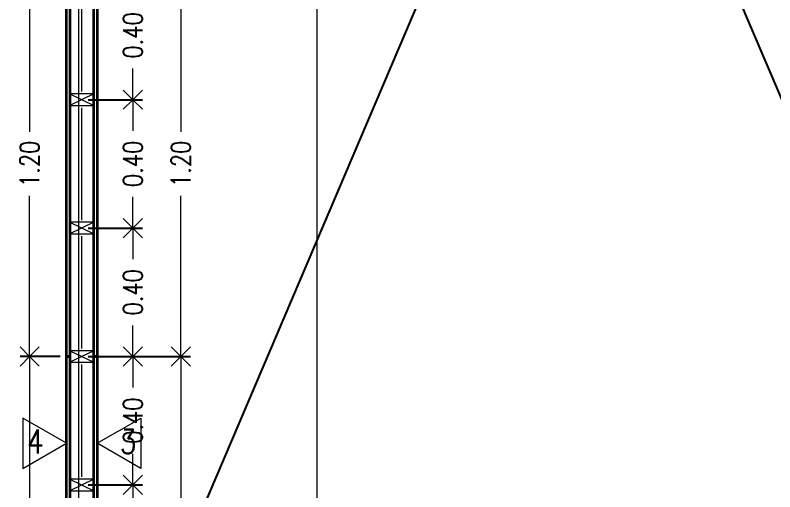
# Model space of a CAD drawing. Header units: inches. Extents: x 10.8 to 60.4, y 12.2 to 79.7.
# Drawn here: x 16.364 to 18.728, y 35.972 to 37.457 of the extents above; entities that cross this region are included whole.
import ezdxf

# ---------------------------------------------------------------- set-up
doc = ezdxf.new("R2010")
doc.units = ezdxf.units.IN
doc.header["$MEASUREMENT"] = 0
doc.layers.get('DEFPOINTS').update_dxf_attribs({"color": 210})
for name, color, linetype, lineweight in [('A-ANNO-DIMS', 3, 'Continuous', 18), ('A-ANNO-SYMB', 3, 'Continuous', 18), ('A-ANNO-TEXT', 3, 'Continuous', 18), ('A-ELEV-MBE2', 4, 'Continuous', 25), ('A-SECT-MCUT', 7, 'Continuous', 35), ('A-WALL-PATT', 8, 'Continuous', 18), ('A-WALL-STUD', 3, 'Continuous', 18)]:
    doc.layers.add(name, color=color, linetype=linetype, lineweight=lineweight)
doc.styles.add('E-ROMANS', font='romans.shx', dxfattribs={"width": 0.8})
doc.dimstyles.new('E-0050_ARW_12', dxfattribs={"dimscale": 0.001, "dimtxt": 60, "dimasz": 60, "dimexe": 30, "dimexo": 20, "dimgap": 30, "dimtad": 0, "dimzin": 0, "dimdsep": 46, "dimtxsty": 'E-ROMANS', "dimblk": 'OPEN90', "dimcen": 30, "dimclrd": 256, "dimclre": 256, "dimclrt": 256, "dimadec": 0, "dimazin": 0, "dimtfac": 1, "dimtmove": 1, "dimatfit": 3, "dimldrblk": 'OPEN90', "dimfxl": 1, "dimtfill": 1, "dimtolj": 1, "dimtzin": 0, "dimlwd": -1, "dimarcsym": 0})

# ---------------------------------------------------------------- blocks, each defined once
blk = doc.blocks.new('_Open90')
at = {"color": 0, "linetype": 'ByBlock', "lineweight": -2}
for p, q in [((-0.5, 0.5), (0, 0)), ((0, 0), (-1, 0)), ((0, 0), (-0.5, -0.5))]:
    blk.add_line(p, q, dxfattribs=at)
blk = doc.blocks.new('*D709')
at = {"layer": 'A-ANNO-DIMS', "lineweight": -2, "transparency": 16777216}
for p, q in [((16.5914, 35.9934), (16.7602, 35.9934)), ((16.6289, 35.5934), (16.7602, 35.5934))]:
    blk.add_line(p, q, dxfattribs=at)
at = {"layer": 'A-ANNO-DIMS', "transparency": 16777216}
for p, q in [((16.7302, 35.9334), (16.7302, 35.8965)), ((16.7302, 35.6534), (16.7302, 35.6903))]:
    blk.add_line(p, q, dxfattribs=at)
at = {"layer": 'DEFPOINTS', "color": 0, "transparency": 16777216}
for p in [(16.5714, 35.9934), (16.7302, 35.9934), (16.6089, 35.5934)]:
    blk.add_point(p, dxfattribs=at)
at = {"layer": 'A-ANNO-DIMS', "transparency": 16777216, "xscale": 0.06, "yscale": 0.06, "zscale": 0.06}
for p, rotation in [((16.7302, 35.9934), 90), ((16.7302, 35.5934), 270)]:
    blk.add_blockref('_Open90', p, dxfattribs=dict(at, rotation=rotation))
at = {"layer": 'A-ANNO-DIMS', "transparency": 16777216, "insert": (16.7302, 35.7934), "char_height": 0.06, "attachment_point": 5, "rotation": 90, "style": 'E-ROMANS', "bg_fill": 3, "box_fill_scale": 1.25, "bg_fill_color": 256, "bg_fill_true_color": 13158600, "bg_fill_transparency": 0}
blk.add_mtext('\\A1;0.40', dxfattribs=at)
blk = doc.blocks.new('*D710')
at = {"layer": 'A-ANNO-DIMS', "lineweight": -2, "transparency": 16777216}
for p, q in [((16.5914, 36.3934), (16.7602, 36.3934)), ((16.5914, 35.9934), (16.7602, 35.9934))]:
    blk.add_line(p, q, dxfattribs=at)
at = {"layer": 'A-ANNO-DIMS', "transparency": 16777216}
for p, q in [((16.7302, 36.3334), (16.7302, 36.2965)), ((16.7302, 36.0534), (16.7302, 36.0903))]:
    blk.add_line(p, q, dxfattribs=at)
at = {"layer": 'DEFPOINTS', "color": 0, "transparency": 16777216}
for p in [(16.5714, 36.3934), (16.7302, 36.3934), (16.5714, 35.9934)]:
    blk.add_point(p, dxfattribs=at)
at = {"layer": 'A-ANNO-DIMS', "transparency": 16777216, "xscale": 0.06, "yscale": 0.06, "zscale": 0.06}
for p, rotation in [((16.7302, 36.3934), 90), ((16.7302, 35.9934), 270)]:
    blk.add_blockref('_Open90', p, dxfattribs=dict(at, rotation=rotation))
at = {"layer": 'A-ANNO-DIMS', "transparency": 16777216, "insert": (16.7302, 36.1934), "char_height": 0.06, "attachment_point": 5, "rotation": 90, "style": 'E-ROMANS', "bg_fill": 3, "box_fill_scale": 1.25, "bg_fill_color": 256, "bg_fill_true_color": 13158600, "bg_fill_transparency": 0}
blk.add_mtext('\\A1;0.40', dxfattribs=at)
blk = doc.blocks.new('*D711')
at = {"layer": 'A-ANNO-DIMS', "lineweight": -2, "transparency": 16777216}
for p, q in [((16.5914, 36.7934), (16.7602, 36.7934)), ((16.5914, 36.3934), (16.7602, 36.3934))]:
    blk.add_line(p, q, dxfattribs=at)
at = {"layer": 'A-ANNO-DIMS', "transparency": 16777216}
for p, q in [((16.7302, 36.7334), (16.7302, 36.6965)), ((16.7302, 36.4534), (16.7302, 36.4903))]:
    blk.add_line(p, q, dxfattribs=at)
at = {"layer": 'DEFPOINTS', "color": 0, "transparency": 16777216}
for p in [(16.5714, 36.7934), (16.7302, 36.7934), (16.5714, 36.3934)]:
    blk.add_point(p, dxfattribs=at)
at = {"layer": 'A-ANNO-DIMS', "transparency": 16777216, "xscale": 0.06, "yscale": 0.06, "zscale": 0.06}
for p, rotation in [((16.7302, 36.7934), 90), ((16.7302, 36.3934), 270)]:
    blk.add_blockref('_Open90', p, dxfattribs=dict(at, rotation=rotation))
at = {"layer": 'A-ANNO-DIMS', "transparency": 16777216, "insert": (16.7302, 36.5934), "char_height": 0.06, "attachment_point": 5, "rotation": 90, "style": 'E-ROMANS', "bg_fill": 3, "box_fill_scale": 1.25, "bg_fill_color": 256, "bg_fill_true_color": 13158600, "bg_fill_transparency": 0}
blk.add_mtext('\\A1;0.40', dxfattribs=at)
blk = doc.blocks.new('*D712')
at = {"layer": 'A-ANNO-DIMS', "lineweight": -2, "transparency": 16777216}
for p, q in [((16.5914, 37.1934), (16.7602, 37.1934)), ((16.5914, 36.7934), (16.7602, 36.7934))]:
    blk.add_line(p, q, dxfattribs=at)
at = {"layer": 'A-ANNO-DIMS', "transparency": 16777216}
for p, q in [((16.7302, 37.1334), (16.7302, 37.0965)), ((16.7302, 36.8534), (16.7302, 36.8903))]:
    blk.add_line(p, q, dxfattribs=at)
at = {"layer": 'DEFPOINTS', "color": 0, "transparency": 16777216}
for p in [(16.5714, 37.1934), (16.7302, 37.1934), (16.5714, 36.7934)]:
    blk.add_point(p, dxfattribs=at)
at = {"layer": 'A-ANNO-DIMS', "transparency": 16777216, "xscale": 0.06, "yscale": 0.06, "zscale": 0.06}
for p, rotation in [((16.7302, 37.1934), 90), ((16.7302, 36.7934), 270)]:
    blk.add_blockref('_Open90', p, dxfattribs=dict(at, rotation=rotation))
at = {"layer": 'A-ANNO-DIMS', "transparency": 16777216, "insert": (16.7302, 36.9934), "char_height": 0.06, "attachment_point": 5, "rotation": 90, "style": 'E-ROMANS', "bg_fill": 3, "box_fill_scale": 1.25, "bg_fill_color": 256, "bg_fill_true_color": 13158600, "bg_fill_transparency": 0}
blk.add_mtext('\\A1;0.40', dxfattribs=at)
blk = doc.blocks.new('*D713')
at = {"layer": 'A-ANNO-DIMS', "lineweight": -2, "transparency": 16777216}
for p, q in [((16.5914, 37.5934), (16.7602, 37.5934)), ((16.5914, 37.1934), (16.7602, 37.1934))]:
    blk.add_line(p, q, dxfattribs=at)
at = {"layer": 'A-ANNO-DIMS', "transparency": 16777216}
for p, q in [((16.7302, 37.5334), (16.7302, 37.4965)), ((16.7302, 37.2534), (16.7302, 37.2903))]:
    blk.add_line(p, q, dxfattribs=at)
at = {"layer": 'DEFPOINTS', "color": 0, "transparency": 16777216}
for p in [(16.5714, 37.5934), (16.7302, 37.5934), (16.5714, 37.1934)]:
    blk.add_point(p, dxfattribs=at)
at = {"layer": 'A-ANNO-DIMS', "transparency": 16777216, "xscale": 0.06, "yscale": 0.06, "zscale": 0.06}
for p, rotation in [((16.7302, 37.5934), 90), ((16.7302, 37.1934), 270)]:
    blk.add_blockref('_Open90', p, dxfattribs=dict(at, rotation=rotation))
at = {"layer": 'A-ANNO-DIMS', "transparency": 16777216, "insert": (16.7302, 37.3934), "char_height": 0.06, "attachment_point": 5, "rotation": 90, "style": 'E-ROMANS', "bg_fill": 3, "box_fill_scale": 1.25, "bg_fill_color": 256, "bg_fill_true_color": 13158600, "bg_fill_transparency": 0}
blk.add_mtext('\\A1;0.40', dxfattribs=at)
blk = doc.blocks.new('*D726')
at = {"layer": 'A-ANNO-DIMS', "lineweight": -2, "transparency": 16777216}
for p, q in [((16.6389, 36.3934), (16.9097, 36.3934)), ((16.6389, 35.1834), (16.9097, 35.1834))]:
    blk.add_line(p, q, dxfattribs=at)
at = {"layer": 'A-ANNO-DIMS', "transparency": 16777216}
for p, q in [((16.8797, 36.3334), (16.8797, 35.8813)), ((16.8797, 35.2434), (16.8797, 35.6956))]:
    blk.add_line(p, q, dxfattribs=at)
at = {"layer": 'DEFPOINTS', "color": 0, "transparency": 16777216}
for p in [(16.6189, 36.3934), (16.8797, 36.3934), (16.6189, 35.1834)]:
    blk.add_point(p, dxfattribs=at)
at = {"layer": 'A-ANNO-DIMS', "transparency": 16777216, "xscale": 0.06, "yscale": 0.06, "zscale": 0.06}
for p, rotation in [((16.8797, 36.3934), 90), ((16.8797, 35.1834), 270)]:
    blk.add_blockref('_Open90', p, dxfattribs=dict(at, rotation=rotation))
at = {"layer": 'A-ANNO-DIMS', "transparency": 16777216, "insert": (16.8797, 35.7884), "char_height": 0.06, "attachment_point": 5, "rotation": 90, "style": 'E-ROMANS', "bg_fill": 3, "box_fill_scale": 1.25, "bg_fill_color": 256, "bg_fill_true_color": 13158600, "bg_fill_transparency": 0}
blk.add_mtext('\\A1;1.21', dxfattribs=at)
blk = doc.blocks.new('*D727')
at = {"layer": 'A-ANNO-DIMS', "lineweight": -2, "transparency": 16777216}
for p, q in [((16.6389, 37.5934), (16.9097, 37.5934)), ((16.6389, 36.3934), (16.9097, 36.3934))]:
    blk.add_line(p, q, dxfattribs=at)
at = {"layer": 'A-ANNO-DIMS', "transparency": 16777216}
for p, q in [((16.8797, 37.5334), (16.8797, 37.0931)), ((16.8797, 36.4534), (16.8797, 36.8937))]:
    blk.add_line(p, q, dxfattribs=at)
at = {"layer": 'DEFPOINTS', "color": 0, "transparency": 16777216}
for p in [(16.6189, 37.5934), (16.8797, 37.5934), (16.6189, 36.3934)]:
    blk.add_point(p, dxfattribs=at)
at = {"layer": 'A-ANNO-DIMS', "transparency": 16777216, "xscale": 0.06, "yscale": 0.06, "zscale": 0.06}
for p, rotation in [((16.8797, 37.5934), 90), ((16.8797, 36.3934), 270)]:
    blk.add_blockref('_Open90', p, dxfattribs=dict(at, rotation=rotation))
at = {"layer": 'A-ANNO-DIMS', "transparency": 16777216, "insert": (16.8797, 36.9934), "char_height": 0.06, "attachment_point": 5, "rotation": 90, "style": 'E-ROMANS', "bg_fill": 3, "box_fill_scale": 1.25, "bg_fill_color": 256, "bg_fill_true_color": 13158600, "bg_fill_transparency": 0}
blk.add_mtext('\\A1;1.20', dxfattribs=at)
blk = doc.blocks.new('*D760')
at = {"layer": 'A-ANNO-DIMS', "lineweight": -2, "transparency": 16777216}
for p, q in [((16.5039, 36.3934), (16.3791, 36.3934)), ((16.5039, 35.2684), (16.3791, 35.2684))]:
    blk.add_line(p, q, dxfattribs=at)
at = {"layer": 'A-ANNO-DIMS', "transparency": 16777216}
for p, q in [((16.4091, 36.3334), (16.4091, 35.9306)), ((16.4091, 35.3284), (16.4091, 35.7312))]:
    blk.add_line(p, q, dxfattribs=at)
at = {"layer": 'DEFPOINTS', "color": 0, "transparency": 16777216}
for p in [(16.4091, 36.3934), (16.5239, 36.3934), (16.5239, 35.2684)]:
    blk.add_point(p, dxfattribs=at)
at = {"layer": 'A-ANNO-DIMS', "transparency": 16777216, "xscale": 0.06, "yscale": 0.06, "zscale": 0.06}
for p, rotation in [((16.4091, 36.3934), 90), ((16.4091, 35.2684), 270)]:
    blk.add_blockref('_Open90', p, dxfattribs=dict(at, rotation=rotation))
at = {"layer": 'A-ANNO-DIMS', "transparency": 16777216, "insert": (16.4091, 35.8309), "char_height": 0.06, "attachment_point": 5, "rotation": 90, "style": 'E-ROMANS', "bg_fill": 3, "box_fill_scale": 1.25, "bg_fill_color": 256, "bg_fill_true_color": 13158600, "bg_fill_transparency": 0}
blk.add_mtext('\\A1;1.12', dxfattribs=at)
blk = doc.blocks.new('*D761')
at = {"layer": 'A-ANNO-DIMS', "lineweight": -2, "transparency": 16777216}
for p, q in [((16.5039, 37.5934), (16.3791, 37.5934)), ((16.5039, 36.3934), (16.3791, 36.3934))]:
    blk.add_line(p, q, dxfattribs=at)
at = {"layer": 'A-ANNO-DIMS', "transparency": 16777216}
for p, q in [((16.4091, 37.5334), (16.4091, 37.0931)), ((16.4091, 36.4534), (16.4091, 36.8937))]:
    blk.add_line(p, q, dxfattribs=at)
at = {"layer": 'DEFPOINTS', "color": 0, "transparency": 16777216}
for p in [(16.4091, 37.5934), (16.5239, 37.5934), (16.5239, 36.3934)]:
    blk.add_point(p, dxfattribs=at)
at = {"layer": 'A-ANNO-DIMS', "transparency": 16777216, "xscale": 0.06, "yscale": 0.06, "zscale": 0.06}
for p, rotation in [((16.4091, 37.5934), 90), ((16.4091, 36.3934), 270)]:
    blk.add_blockref('_Open90', p, dxfattribs=dict(at, rotation=rotation))
at = {"layer": 'A-ANNO-DIMS', "transparency": 16777216, "insert": (16.4091, 36.9934), "char_height": 0.06, "attachment_point": 5, "rotation": 90, "style": 'E-ROMANS', "bg_fill": 3, "box_fill_scale": 1.25, "bg_fill_color": 256, "bg_fill_true_color": 13158600, "bg_fill_transparency": 0}
blk.add_mtext('\\A1;1.20', dxfattribs=at)
blk = doc.blocks.new('*D1000')
at = {"layer": 'A-ANNO-DIMS', "lineweight": -2, "transparency": 16777216}
for p, q in [((16.6389, 42.1914), (17.3335, 42.1914)), ((16.6389, 35.1724), (17.3335, 35.1724))]:
    blk.add_line(p, q, dxfattribs=at)
at = {"layer": 'A-ANNO-DIMS', "transparency": 16777216}
for p, q in [((17.3035, 42.1314), (17.3035, 38.785)), ((17.3035, 35.2324), (17.3035, 38.5788))]:
    blk.add_line(p, q, dxfattribs=at)
at = {"layer": 'DEFPOINTS', "color": 0, "transparency": 16777216}
for p in [(16.6189, 42.1914), (17.3035, 42.1914), (16.6189, 35.1724)]:
    blk.add_point(p, dxfattribs=at)
at = {"layer": 'A-ANNO-DIMS', "transparency": 16777216, "xscale": 0.06, "yscale": 0.06, "zscale": 0.06}
for p, rotation in [((17.3035, 42.1914), 90), ((17.3035, 35.1724), 270)]:
    blk.add_blockref('_Open90', p, dxfattribs=dict(at, rotation=rotation))
at = {"layer": 'A-ANNO-DIMS', "transparency": 16777216, "insert": (17.3035, 38.6819), "char_height": 0.06, "attachment_point": 5, "rotation": 90, "style": 'E-ROMANS', "bg_fill": 3, "box_fill_scale": 1.25, "bg_fill_color": 256, "bg_fill_true_color": 13158600, "bg_fill_transparency": 0}
blk.add_mtext('\\A1;7.02', dxfattribs=at)

msp = doc.modelspace()

# ---------------------------------------------------------------- linework, layer by layer
at = {"layer": 'A-ELEV-MBE2', "ltscale": 7}
for p, q in [((16.6299, 42.1924), (19.5969, 35.1934)), ((16.6299, 35.1714), (19.5969, 42.1454))]:
    msp.add_line(p, q, dxfattribs=at)
at = {"layer": 'A-SECT-MCUT'}
for points in [[(16.5339, 37.5934), (16.5339, 36.3934), (16.5239, 36.3934), (16.5239, 37.5934)], [(16.6189, 37.5934), (16.6189, 36.3934), (16.6089, 36.3934), (16.6089, 37.5934)], [(16.5339, 36.3934), (16.5339, 35.2684), (16.5239, 35.2684), (16.5239, 36.3934)], [(16.6189, 36.3934), (16.6189, 35.1834), (16.6089, 35.1834), (16.6089, 36.3934)]]:
    msp.add_lwpolyline(points, close=True, dxfattribs=at)

# ---------------------------------------------------------------- next in the draw order: dimensions: what is measured, and where the dimension line sits
at = {"layer": 'A-ANNO-DIMS'}
for base, p1, p2, picture, middle in [((16.409124, 36.393407), (16.52386, 35.268412), (16.523858, 36.393407), '*D760', (16.409124, 35.830909)), ((16.7302, 35.9934), (16.6089, 35.5934), (16.5714, 35.9934), '*D709', (16.7302, 35.7934))]:
    dim = msp.add_linear_dim(base=base, p1=p1, p2=p2, angle=90, dimstyle='E-0050_ARW_12', dxfattribs=at)
    dim.commit()
    dim.dimension.update_dxf_attribs({"geometry": picture, "text_midpoint": middle})

# ---------------------------------------------------------------- next in the draw order: linework, layer by layer
at = {"layer": 'A-ANNO-TEXT'}
msp.add_lwpolyline([(16.5239, 36.1232), (16.388, 36.2016), (16.388, 36.0448)], close=True, dxfattribs=at)

# ---------------------------------------------------------------- next in the draw order: texts
at = {"layer": 'A-ANNO-TEXT', "insert": (16.427, 36.1288), "char_height": 0.075, "attachment_point": 5, "rotation": 0.0005, "style": 'E-ROMANS'}
msp.add_mtext('\\pi-0.45,l0.45,t0.45;4', dxfattribs=at)

# ---------------------------------------------------------------- next in the draw order: dimensions: what is measured, and where the dimension line sits
at = {"layer": 'A-ANNO-DIMS'}
for base, p1, p2, picture, middle in [((16.4091, 37.5934), (16.5239, 36.3934), (16.5239, 37.5934), '*D761', (16.4091, 36.9934)), ((16.7302, 36.3934), (16.5714, 35.9934), (16.5714, 36.3934), '*D710', (16.7302, 36.1934))]:
    dim = msp.add_linear_dim(base=base, p1=p1, p2=p2, angle=90, dimstyle='E-0050_ARW_12', dxfattribs=at)
    dim.commit()
    dim.dimension.update_dxf_attribs({"geometry": picture, "text_midpoint": middle})

# ---------------------------------------------------------------- next in the draw order: linework, layer by layer
at = {"layer": 'A-WALL-PATT', "ltscale": 0.1}
msp.add_line((16.5714, 36.0184), (16.5714, 36.3684), dxfattribs=at)

# ---------------------------------------------------------------- next in the draw order: dimensions: what is measured, and where the dimension line sits
at = {"layer": 'A-ANNO-DIMS'}
dim = msp.add_linear_dim(base=(16.7302, 36.7934), p1=(16.5714, 36.3934), p2=(16.5714, 36.7934), angle=90, dimstyle='E-0050_ARW_12', dxfattribs=at)
dim.commit()
dim.dimension.update_dxf_attribs({"geometry": '*D711', "text_midpoint": (16.7302, 36.5934)})

# ---------------------------------------------------------------- next in the draw order: linework, layer by layer
at = {"layer": 'A-WALL-PATT', "ltscale": 0.1}
msp.add_line((16.5714, 36.4184), (16.5714, 36.7684), dxfattribs=at)

# ---------------------------------------------------------------- next in the draw order: dimensions: what is measured, and where the dimension line sits
at = {"layer": 'A-ANNO-DIMS'}
for base, p1, p2, picture, middle in [((16.7302, 37.1934), (16.5714, 36.7934), (16.5714, 37.1934), '*D712', (16.7302, 36.9934)), ((16.8797, 36.3934), (16.6189, 35.1834), (16.6189, 36.3934), '*D726', (16.8797, 35.7884))]:
    dim = msp.add_linear_dim(base=base, p1=p1, p2=p2, angle=90, dimstyle='E-0050_ARW_12', dxfattribs=at)
    dim.commit()
    dim.dimension.update_dxf_attribs({"geometry": picture, "text_midpoint": middle})

# ---------------------------------------------------------------- next in the draw order: linework, layer by layer
at = {"layer": 'A-WALL-PATT', "ltscale": 0.1}
msp.add_line((16.5714, 36.8184), (16.5714, 37.1684), dxfattribs=at)

# ---------------------------------------------------------------- next in the draw order: dimensions: what is measured, and where the dimension line sits
at = {"layer": 'A-ANNO-DIMS'}
dim = msp.add_linear_dim(base=(16.7302, 37.5934), p1=(16.5714, 37.1934), p2=(16.5714, 37.5934), angle=90, dimstyle='E-0050_ARW_12', dxfattribs=at)
dim.commit()
dim.dimension.update_dxf_attribs({"geometry": '*D713', "text_midpoint": (16.7302, 37.3934)})

# ---------------------------------------------------------------- next in the draw order: linework, layer by layer
at = {"layer": 'A-ANNO-SYMB'}
msp.add_line((16.5614, 44.2823), (16.5614, 33.8778), dxfattribs=at)
at = {"layer": 'A-WALL-PATT', "ltscale": 0.1}
msp.add_line((16.5714, 37.2184), (16.5714, 37.5684), dxfattribs=at)

# ---------------------------------------------------------------- next in the draw order: dimensions: what is measured, and where the dimension line sits
at = {"layer": 'A-ANNO-DIMS'}
dim = msp.add_linear_dim(base=(16.8797, 37.5934), p1=(16.6189, 36.3934), p2=(16.6189, 37.5934), angle=90, dimstyle='E-0050_ARW_12', dxfattribs=at)
dim.commit()
dim.dimension.update_dxf_attribs({"geometry": '*D727', "text_midpoint": (16.8797, 36.9934)})

# ---------------------------------------------------------------- next in the draw order: dimensions: what is measured, and where the dimension line sits
dim = msp.add_linear_dim(base=(17.3035, 42.1914), p1=(16.6189, 35.1724), p2=(16.6189, 42.1914), angle=90, dimstyle='E-0050_ARW_12', dxfattribs=at)
dim.commit()
dim.dimension.update_dxf_attribs({"geometry": '*D1000', "text_midpoint": (17.3035, 38.6819)})

# ---------------------------------------------------------------- next in the draw order: linework, layer by layer
at = {"layer": 'A-ANNO-TEXT'}
msp.add_lwpolyline([(16.6189, 36.1232), (16.7547, 36.2016), (16.7547, 36.0448)], close=True, dxfattribs=at)
at = {"layer": 'A-WALL-STUD'}
for p, q in [((16.6089, 37.2114), (16.5339, 37.1754)), ((16.5339, 37.2114), (16.6089, 37.1754)), ((16.6089, 36.8114), (16.5339, 36.7754)), ((16.5339, 36.8114), (16.6089, 36.7754)), ((16.6089, 36.4114), (16.5339, 36.3754)), ((16.5339, 36.4114), (16.6089, 36.3754)), ((16.6089, 36.0114), (16.5339, 35.9754)), ((16.5339, 36.0114), (16.6089, 35.9754))]:
    msp.add_line(p, q, dxfattribs=at)
for points in [[(16.6089, 37.2114), (16.5339, 37.2114), (16.5339, 37.1754), (16.6089, 37.1754)], [(16.6089, 36.8114), (16.5339, 36.8114), (16.5339, 36.7754), (16.6089, 36.7754)], [(16.6089, 36.4114), (16.5339, 36.4114), (16.5339, 36.3754), (16.6089, 36.3754)], [(16.6089, 36.0114), (16.5339, 36.0114), (16.5339, 35.9754), (16.6089, 35.9754)]]:
    msp.add_lwpolyline(points, close=True, dxfattribs=at)

# ---------------------------------------------------------------- next in the draw order: texts
at = {"layer": 'A-ANNO-TEXT', "insert": (16.7158, 36.1288), "char_height": 0.075, "attachment_point": 5, "rotation": 359.9995, "style": 'E-ROMANS'}
msp.add_mtext('\\pi-0.45,l0.45,t0.45;3', dxfattribs=at)

doc.saveas('drawing.dxf')
